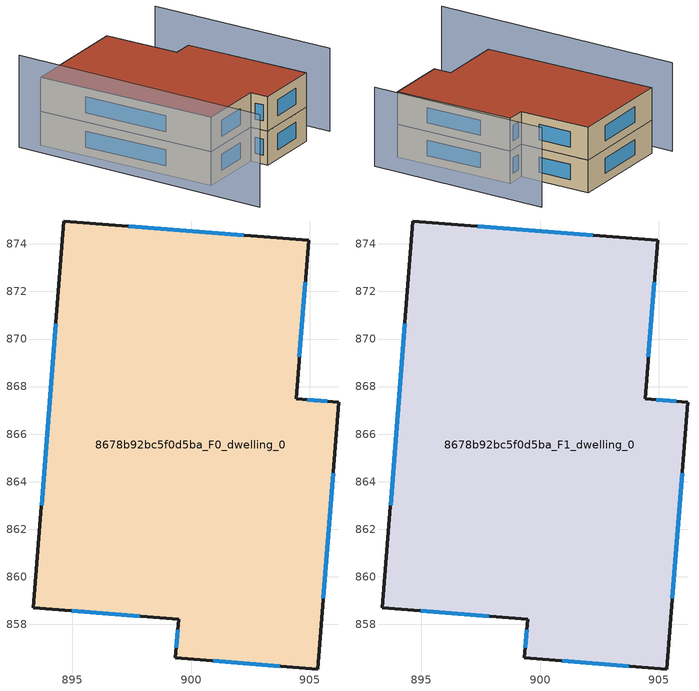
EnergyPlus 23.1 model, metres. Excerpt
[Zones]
8678b92bc5f0d5ba_F0_dwelling_0
 floor ground (EU_floor_Construction): 904.94,874.15 904.42,867.49 906.2,867.35 905.32,856.13 899.35,856.6 899.47,858.21 893.37,858.7 894.66,874.96 z0
 wall outside (EU_wall_Construction): 894.66,874.96 893.37,858.7 899.47,858.21 899.35,856.6 905.32,856.13 906.2,867.35 904.42,867.49 904.94,874.15 894.66,874.96 z0:3
 window (EU_Window_Construction): 894.32,870.64 893.71,863.02 / 902.21,874.37 897.39,874.75 / 904.56,869.26 904.8,872.38 / 905.73,867.38 904.89,867.45 / 905.55,859.11 905.97,864.37 / 900.93,856.47 903.73,856.25 / 899.44,857.79 899.38,857.03 / 894.99,858.57 897.85,858.34 z0.8:2.2
8678b92bc5f0d5ba_F1_dwelling_0
 floor to 8678b92bc5f0d5ba_F0_dwelling_0 (EU_floor_Construction): 904.94,874.15 904.42,867.49 906.2,867.35 905.32,856.13 899.35,856.6 899.47,858.21 893.37,858.7 894.66,874.96 z3
 wall outside (EU_wall_Construction): 894.66,874.96 893.37,858.7 899.47,858.21 899.35,856.6 905.32,856.13 906.2,867.35 904.42,867.49 904.94,874.15 894.66,874.96 z3:6
 window (EU_Window_Construction): 894.32,870.64 893.71,863.02 / 902.21,874.37 897.39,874.75 / 904.56,869.26 904.8,872.38 / 905.73,867.38 904.89,867.45 / 905.55,859.11 905.97,864.37 / 900.93,856.47 903.73,856.25 / 899.44,857.79 899.38,857.03 / 894.99,858.57 897.85,858.34 z3.8:5.2
 roof outside (EU_roof_Construction): 905.32,856.13 906.2,867.35 904.42,867.49 904.94,874.15 894.66,874.96 893.37,858.7 899.47,858.21 899.35,856.6 z6
shading: 893.48,876.3 891.15,853.11 z0:8.1; 908.05,855.36 909.58,872.1 z0:7.3
[Building]
EU S2 Campaign: North Axis=0; Terrain=City; Solar Distribution=FullExterior
[Site:Location]
Cape.Town.Intl.AP: Latitude=-33.965; Longitude=18.602; Time Zone=2; Elevation=46
[SizingPeriod:WeatherFileDays]
AnnualSizingPeriod: Begin Month=1; Begin Day of Month=1; End Month=12; End Day of Month=31; Day of Week for Start Day=Monday; Use Weather File Daylight Saving Period=No; Use Weather File Rain and Snow Indicators=No
[MATERIAL]
EU_InternalMass_Material: Roughness=MediumRough; Thickness=0.1; Conductivity=1; Density=1800; Specific Heat=900; Thermal Absorptance=0.9; Solar Absorptance=0.7; Visible Absorptance=0.7
[MATERIAL:NOMASS] Roughness=MediumRough; Thermal Absorptance=0.9; Solar Absorptance=0.7; Visible Absorptance=0.7
Name | Thermal Resistance
EU_wall_NoMass | 0.49467
EU_roof_NoMass | 0.448442
EU_floor_NoMass | 1.33616
[WINDOWMATERIAL:SIMPLEGLAZINGSYSTEM]
EU_Window_SimpleGlazing: UFactor=4.49049; Solar Heat Gain Coefficient=0.75; Visible Transmittance=0.75
[CONSTRUCTION]
EU_wall_Construction: EU_wall_NoMass
EU_roof_Construction: EU_roof_NoMass
EU_floor_Construction: EU_floor_NoMass
EU_Window_Construction: EU_Window_SimpleGlazing
EU_InternalMass_Construction: EU_InternalMass_Material
[ZONE] Type=1; Multiplier=1; Ceiling Height=autocalculate; Floor Area=autocalculate; Part of Total Floor Area=Yes
Name | Volume
8678b92bc5f0d5ba_F0_dwelling_0 | 585.98
8678b92bc5f0d5ba_F1_dwelling_0 | 585.979
[INTERNALMASS] Construction=EU_InternalMass_Construction; Surface Area=195.327
Name | Zone or ZoneList
8678b92bc5f0d5ba_F0_dwelling_0_EU_InternalMass | 8678b92bc5f0d5ba_F0_dwelling_0
8678b92bc5f0d5ba_F1_dwelling_0_EU_InternalMass | 8678b92bc5f0d5ba_F1_dwelling_0
[OTHEREQUIPMENT] Fuel Type=Electricity; Design Level Calculation Method=Watts/Area; Power per Zone Floor Area=1; Fraction Latent=0; Fraction Radiant=0; Fraction Lost=0; Carbon Dioxide Generation Rate=0; EndUse Subcategory=EU_Step8_InternalGains
Name | Zone or ZoneList or Space or SpaceList | Schedule
EU_Step8_InternalGain_8678b92bc5f0d5ba_F0_dwelling_0_f000 | 8678b92bc5f0d5ba_F0_dwelling_0 | EU_Step8_GainSchedule_8678b92bc5f0d5ba_F0_dwelling_0_f000
EU_Step8_InternalGain_8678b92bc5f0d5ba_F1_dwelling_0_f000 | 8678b92bc5f0d5ba_F1_dwelling_0 | EU_Step8_GainSchedule_8678b92bc5f0d5ba_F1_dwelling_0_f000
[ZONEVENTILATION:DESIGNFLOWRATE] Schedule=EU_AlwaysOn; Design Flow Rate Calculation Method=AirChanges/Hour; Air Changes per Hour=0.665257; Ventilation Type=Natural; Fan Pressure Rise=0; Fan Total Efficiency=1; Constant Term Coefficient=1; Temperature Term Coefficient=0; Velocity Term Coefficient=0; Velocity Squared Term Coefficient=0; Minimum Indoor Temperature=-100; Maximum Indoor Temperature=100; Delta Temperature=-100; Minimum Outdoor Temperature=-100; Maximum Outdoor Temperature=100; Maximum Wind Speed=40
Name | Zone or ZoneList or Space or SpaceList
EU_ConstantAir_8678b92bc5f0d5ba_F0_dwelling_0 | 8678b92bc5f0d5ba_F0_dwelling_0
EU_ConstantAir_8678b92bc5f0d5ba_F1_dwelling_0 | 8678b92bc5f0d5ba_F1_dwelling_0
[HVACTEMPLATE:THERMOSTAT] Constant Heating Setpoint=20; Constant Cooling Setpoint=50
EU_HeatOnly_8678b92bc5f0d5ba_F0_dwelling_0; EU_HeatOnly_8678b92bc5f0d5ba_F1_dwelling_0
[HVACTEMPLATE:ZONE:IDEALLOADSAIRSYSTEM] System Availability Schedule=EU_AlwaysOn; Maximum Heating Supply Air Temperature=50; Minimum Cooling Supply Air Temperature=13; Maximum Heating Supply Air Humidity Ratio=0.0156; Minimum Cooling Supply Air Humidity Ratio=0.0077; Heating Limit=NoLimit; Cooling Limit=NoLimit; Heating Availability Schedule=EU_AlwaysOn; Cooling Availability Schedule=EU_CoolingOff; Dehumidification Control Type=ConstantSensibleHeatRatio; Cooling Sensible Heat Ratio=0.7; Dehumidification Setpoint=60; Humidification Control Type=None; Humidification Setpoint=30; Outdoor Air Method=None; Outdoor Air Flow Rate per Person=0.00944; Outdoor Air Flow Rate per Zone Floor Area=0; Outdoor Air Flow Rate per Zone=0; Demand Controlled Ventilation Type=None; Outdoor Air Economizer Type=NoEconomizer; Heat Recovery Type=None; Sensible Heat Recovery Effectiveness=0.7; Latent Heat Recovery Effectiveness=0.65
Name | Template Thermostat
8678b92bc5f0d5ba_F0_dwelling_0 | EU_HeatOnly_8678b92bc5f0d5ba_F0_dwelling_0
8678b92bc5f0d5ba_F1_dwelling_0 | EU_HeatOnly_8678b92bc5f0d5ba_F1_dwelling_0
[SIZING:ZONE] Zone Cooling Design Supply Air Temperature Input Method=SupplyAirTemperature; Zone Cooling Design Supply Air Temperature=13; Zone Heating Design Supply Air Temperature Input Method=SupplyAirTemperature; Zone Heating Design Supply Air Temperature=50; Zone Cooling Design Supply Air Humidity Ratio=0.008; Zone Heating Design Supply Air Humidity Ratio=0.008; Cooling Design Air Flow Method=DesignDay; Cooling Design Air Flow Rate=0; Cooling Minimum Air Flow per Zone Floor Area=0.000762; Cooling Minimum Air Flow=0; Cooling Minimum Air Flow Fraction=0.2; Heating Design Air Flow Method=DesignDay; Heating Design Air Flow Rate=0; Heating Maximum Air Flow per Zone Floor Area=0.002032; Heating Maximum Air Flow=0.141576; Heating Maximum Air Flow Fraction=0.3; Account for Dedicated Outdoor Air System=No; Dedicated Outdoor Air System Control Strategy=NeutralSupplyAir; Dedicated Outdoor Air Low Setpoint Temperature for Design=autosize; Dedicated Outdoor Air High Setpoint Temperature for Design=autosize; Zone Load Sizing Method=Sensible Load Only No Latent Load; Zone Latent Cooling Design Supply Air Humidity Ratio Input Method=HumidityRatioDifference; Zone Cooling Design Supply Air Humidity Ratio Difference=0.005; Zone Latent Heating Design Supply Air Humidity Ratio Input Method=HumidityRatioDifference; Zone Humidification Design Supply Air Humidity Ratio Difference=0.005
8678b92bc5f0d5ba_F0_dwelling_0; 8678b92bc5f0d5ba_F1_dwelling_0
[SCHEDULE:CONSTANT]
Name | Hourly Value
EU_AlwaysOn | 1
EU_CoolingOff | 0
[SCHEDULE:FILE] Column Number=1; Rows to Skip at Top=0; Number of Hours of Data=8760; Column Separator=Comma; Interpolate to Timestep=No; Minutes per Item=60; Adjust Schedule for Daylight Savings=Yes
Name | File
EU_Step8_GainSchedule_8678b92bc5f0d5ba_F0_dwelling_0_f000 | ../../schedules/8678b92bc5f0d5ba/8678b92bc5f0d5ba_F0_dwelling_0_f000_gain.csv
EU_Step8_GainSchedule_8678b92bc5f0d5ba_F1_dwelling_0_f000 | ../../schedules/8678b92bc5f0d5ba/8678b92bc5f0d5ba_F1_dwelling_0_f000_gain.csv
